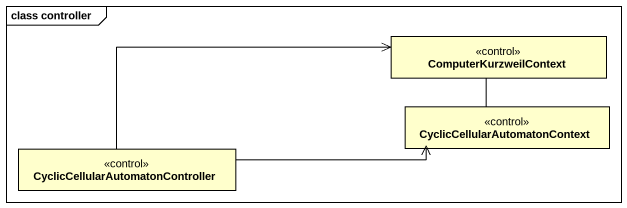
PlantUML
@startuml
mainframe class controller
hide circle
hide empty members
class ComputerKurzweilContext <<control>>
class "CyclicCellularAutomatonController" as CyclicCellularAutomatonContr <<control>>
class "CyclicCellularAutomatonContext" as CyclicCellularAutomatonConte <<control>>
CyclicCellularAutomatonContr -right-> ComputerKurzweilContext
CyclicCellularAutomatonContr -right-> CyclicCellularAutomatonConte
CyclicCellularAutomatonConte -up- ComputerKurzweilContext
@enduml
